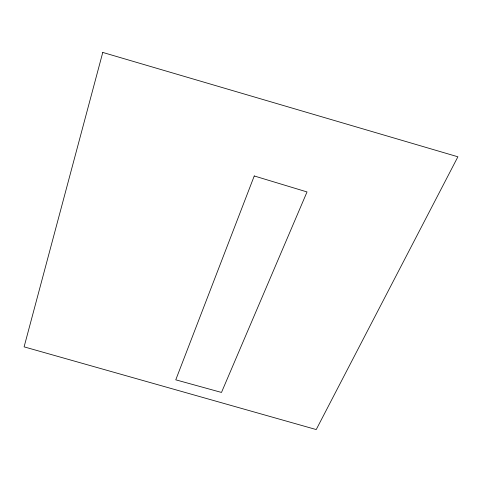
<?xml version="1.0" encoding="UTF-8"?>
<svg xmlns="http://www.w3.org/2000/svg" width="482" height="482" viewBox="0 0 482 482"><rect width="100%" height="100%" fill="white"/><g stroke="black" fill="none" stroke-linecap="round" stroke-linejoin="round"><path stroke-width="0.72" d="M102.768 52.436L24.1 346.859L316.228 429.564L457.9 156.789L102.768 52.436M254.249 175.966L175.767 379.828L221.485 392.438L307.028 191.938L254.249 175.966"/></g></svg>
